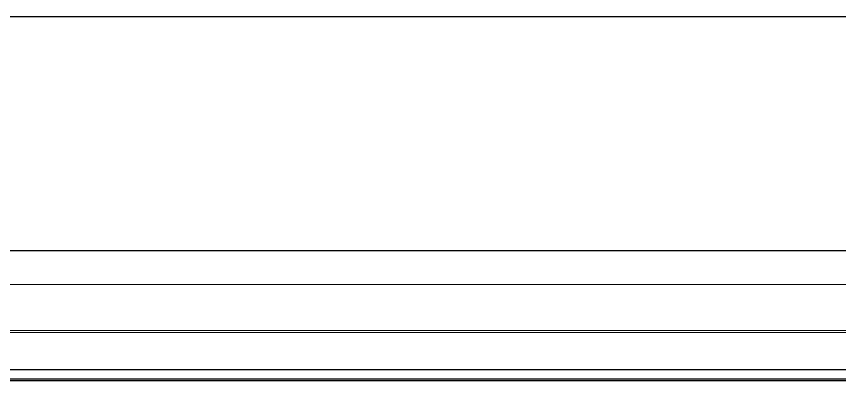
# Model space of a CAD drawing. Header units: millimetres. Extents: x 55614 to 110757, y -66981 to -47484.
# Drawn here: x 78758 to 79284, y -54471 to -54238 of the extents above; entities that cross this region are included whole.
import ezdxf

# ---------------------------------------------------------------- set-up
doc = ezdxf.new("R2010")
doc.units = ezdxf.units.MM
doc.layers.get('0').update_dxf_attribs({"lineweight": 15})
for name, color, linetype in [('4212-62832_1_0', 7, 'Continuous'), ('4212-98011_2_3_0', 7, 'Continuous'), ('4212-Y040801_1_1_0', 7, 'Continuous')]:
    doc.layers.add(name, color=color, linetype=linetype)
doc.layers.add('THICK', color=7, linetype='Continuous', lineweight=0)

# ---------------------------------------------------------------- blocks, each defined once
blk = doc.blocks.new('RU67I6756')
at = {"color": 0, "linetype": 'Continuous'}
for p, q in [((26055.73, 16697.8), (25200.73, 16697.7)), ((26055.73, 16696.4), (25200.73, 16696.3))]:
    blk.add_line(p, q, dxfattribs=at)
at = {"layer": '4212-62832_1_0', "color": 0, "linetype": 'Continuous'}
blk.add_line((25210.93, 16665.67), (26045.53, 16665.67), dxfattribs=at)
at = {"layer": '4212-98011_2_3_0', "color": 0, "linetype": 'Continuous'}
blk.add_line((25222.73, 16666.66), (26033.73, 16666.75), dxfattribs=at)
at = {"layer": '4212-Y040801_1_1_0', "color": 0, "linetype": 'Continuous'}
for p, q in [((26055.72, 16727.04), (25200.72, 16726.94)), ((25200.73, 16672.66), (26055.73, 16672.76))]:
    blk.add_line(p, q, dxfattribs=at)

msp = doc.modelspace()

# ---------------------------------------------------------------- linework, layer by layer
at = {"layer": 'THICK', "lineweight": -3}
msp.add_lwpolyline([(73855.372, -54388.185), (73855.372, -54325.185), (73816.372, -54325.185), (73816.372, -54238.185), (79518.372, -54238.185), (79518.372, -54325.185), (79542.372, -54325.185), (79542.372, -54388.185)], close=True, dxfattribs=at)

# ---------------------------------------------------------------- block references
msp.add_blockref('RU67I6756', (53299.141, -71136.859), dxfattribs=at)

doc.saveas('drawing.dxf')
